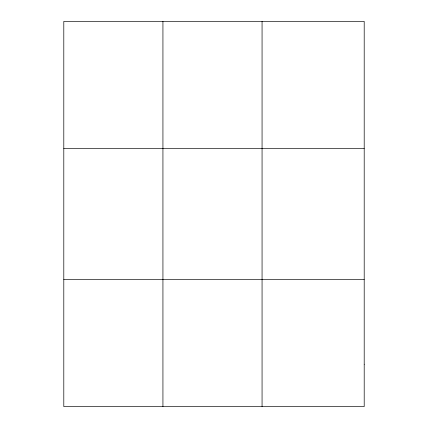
<?xml version="1.0" encoding="UTF-8"?>
<svg xmlns="http://www.w3.org/2000/svg" width="428" height="428" viewBox="0 0 428 428"><rect width="100%" height="100%" fill="white"/><g stroke="black" fill="none" stroke-linecap="round" stroke-linejoin="round"><path stroke-width="0.64" d="M162.934 21.4L162.934 406.6M262.064 21.4L262.064 406.6M63.799 148.516L364.201 148.516M63.799 279.484L364.201 279.484M364.201 364.228L364.201 406.6L63.799 406.6L63.799 21.4L364.201 21.4L364.201 364.228"/></g></svg>
